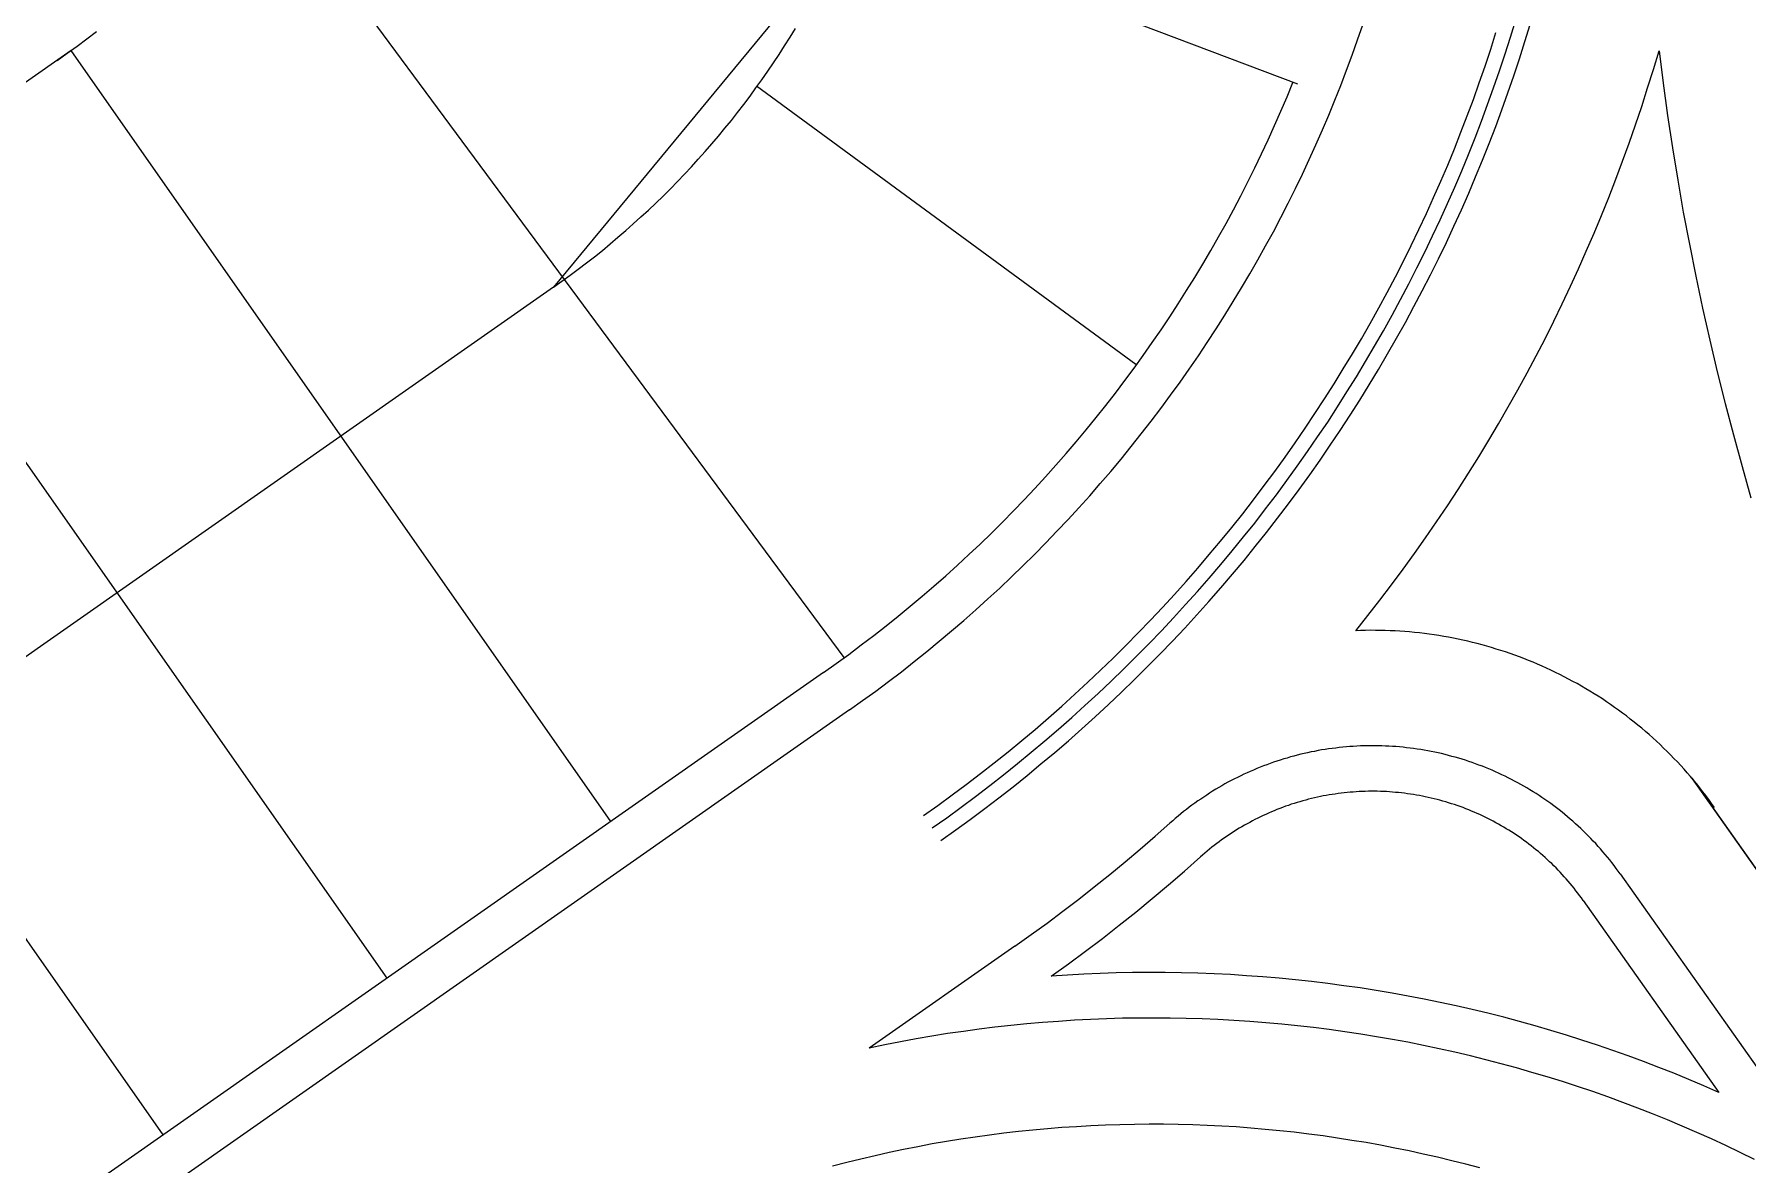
# Model space of a CAD drawing. Header units: metres. Extents: x 680594 to 684853, y 828874 to 830078.
# Drawn here: x 680863.9 to 680976.8, y 829654.2 to 829728.7 of the extents above; entities that cross this region are included whole.
import ezdxf

# ---------------------------------------------------------------- set-up
doc = ezdxf.new("R2010")
doc.units = ezdxf.units.M
doc.layers.add('PLOT_LINES', color=7, linetype='Continuous')

msp = doc.modelspace()

# ---------------------------------------------------------------- linework, layer by layer
at = {"layer": 'PLOT_LINES'}
for points in [[(680947.14, 829725.41), (680885.32, 829748.76)], [(680917.25, 829687.64), (680878.9, 829739.48)], [(680917.54, 829735.59), (680898.1, 829712.04), (680825.1, 829660.93)], [(680865.39, 829726.98), (680866.05, 829727.45), (680866.7, 829727.92), (680867.34, 829728.4), (680867.98, 829728.89)], [(680898.1, 829712.04), (680898.64, 829712.42), (680899.19, 829712.82), (680899.72, 829713.22), (680900.26, 829713.63), (680900.79, 829714.04), (680901.31, 829714.46), (680901.83, 829714.89), (680902.34, 829715.32), (680902.85, 829715.76), (680903.35, 829716.2), (680903.85, 829716.66), (680904.34, 829717.11), (680904.83, 829717.57), (680905.31, 829718.04), (680905.79, 829718.52), (680906.26, 829718.99), (680906.72, 829719.48), (680907.18, 829719.97), (680907.63, 829720.47), (680908.08, 829720.97), (680908.52, 829721.47), (680908.96, 829721.98), (680909.38, 829722.5), (680909.81, 829723.02), (680910.22, 829723.55), (680910.63, 829724.08), (680911.04, 829724.62), (680911.43, 829725.16), (680911.82, 829725.7), (680912.21, 829726.26), (680912.59, 829726.81), (680912.96, 829727.37), (680913.32, 829727.93), (680913.68, 829728.5), (680914.03, 829729.07)], [(680917.6, 829684.19), (680918.46, 829684.8), (680919.32, 829685.42), (680920.17, 829686.06), (680921.02, 829686.7), (680921.86, 829687.36), (680922.68, 829688.02), (680923.51, 829688.7), (680924.32, 829689.38), (680925.12, 829690.07), (680925.92, 829690.77), (680926.71, 829691.49), (680927.49, 829692.21), (680928.26, 829692.94), (680929.02, 829693.68), (680929.78, 829694.42), (680930.52, 829695.18), (680931.26, 829695.95), (680931.99, 829696.72), (680932.71, 829697.5), (680933.42, 829698.29), (680934.12, 829699.09), (680934.81, 829699.9), (680935.49, 829700.71), (680936.16, 829701.54), (680936.82, 829702.37), (680937.47, 829703.21), (680938.11, 829704.05), (680938.75, 829704.91), (680939.37, 829705.77), (680939.98, 829706.64), (680940.58, 829707.51), (680941.17, 829708.39), (680941.75, 829709.28), (680942.32, 829710.18), (680942.88, 829711.08), (680943.43, 829711.99), (680943.97, 829712.91), (680944.5, 829713.83), (680945.01, 829714.76), (680945.52, 829715.69), (680946.02, 829716.63), (680946.5, 829717.58), (680946.97, 829718.53), (680947.43, 829719.49), (680947.88, 829720.45), (680948.32, 829721.42), (680948.75, 829722.39), (680949.17, 829723.36), (680949.57, 829724.35), (680949.96, 829725.33), (680950.34, 829726.33), (680950.71, 829727.32), (680951.07, 829728.32), (680951.42, 829729.33)], [(680922.47, 829677.22), (680923.42, 829677.89), (680924.36, 829678.58), (680925.29, 829679.27), (680926.22, 829679.98), (680927.13, 829680.69), (680928.04, 829681.42), (680928.94, 829682.16), (680929.83, 829682.9), (680930.71, 829683.66), (680931.58, 829684.43), (680932.44, 829685.21), (680933.29, 829686), (680934.14, 829686.8), (680934.97, 829687.6), (680935.8, 829688.42), (680936.61, 829689.25), (680937.42, 829690.09), (680938.22, 829690.93), (680939, 829691.79), (680939.78, 829692.65), (680940.54, 829693.53), (680941.3, 829694.41), (680942.04, 829695.3), (680942.78, 829696.2), (680943.5, 829697.11), (680944.21, 829698.03), (680944.92, 829698.96), (680945.61, 829699.89), (680946.29, 829700.83), (680946.96, 829701.78), (680947.62, 829702.74), (680948.26, 829703.71), (680948.9, 829704.68), (680949.52, 829705.66), (680950.13, 829706.65), (680950.73, 829707.64), (680951.32, 829708.64), (680951.9, 829709.65), (680952.47, 829710.67), (680953.02, 829711.69), (680953.56, 829712.72), (680954.09, 829713.75), (680954.61, 829714.79), (680955.11, 829715.84), (680955.6, 829716.89), (680956.08, 829717.95), (680956.55, 829719.01), (680957.01, 829720.08), (680957.45, 829721.16), (680957.88, 829722.24), (680958.3, 829723.32), (680958.7, 829724.41), (680959.09, 829725.5), (680959.47, 829726.6), (680959.84, 829727.71), (680960.19, 829728.81)], [(680923.05, 829676.4), (680924, 829677.08), (680924.95, 829677.77), (680925.89, 829678.47), (680926.83, 829679.19), (680927.75, 829679.91), (680928.67, 829680.64), (680929.57, 829681.39), (680930.47, 829682.14), (680931.36, 829682.91), (680932.24, 829683.68), (680933.11, 829684.47), (680933.98, 829685.27), (680934.83, 829686.07), (680935.67, 829686.89), (680936.51, 829687.72), (680937.33, 829688.55), (680938.14, 829689.4), (680938.95, 829690.25), (680939.74, 829691.12), (680940.53, 829691.99), (680941.3, 829692.87), (680942.06, 829693.77), (680942.81, 829694.67), (680943.56, 829695.58), (680944.29, 829696.49), (680945.01, 829697.42), (680945.72, 829698.36), (680946.41, 829699.3), (680947.1, 829700.25), (680947.78, 829701.21), (680948.44, 829702.18), (680949.1, 829703.15), (680949.74, 829704.14), (680950.37, 829705.13), (680950.99, 829706.12), (680951.59, 829707.13), (680952.19, 829708.14), (680952.77, 829709.16), (680953.34, 829710.19), (680953.9, 829711.22), (680954.45, 829712.26), (680954.98, 829713.3), (680955.5, 829714.35), (680956.01, 829715.41), (680956.51, 829716.47), (680957, 829717.54), (680957.47, 829718.62), (680957.93, 829719.7), (680958.38, 829720.78), (680958.81, 829721.87), (680959.23, 829722.97), (680959.64, 829724.07), (680960.03, 829725.17), (680960.42, 829726.28), (680960.79, 829727.4), (680961.14, 829728.51), (680961.49, 829729.64)], [(680923.62, 829675.58), (680924.59, 829676.27), (680925.55, 829676.97), (680926.5, 829677.68), (680927.44, 829678.39), (680928.37, 829679.12), (680929.3, 829679.87), (680930.21, 829680.62), (680931.12, 829681.38), (680932.02, 829682.15), (680932.91, 829682.94), (680933.79, 829683.73), (680934.66, 829684.54), (680935.52, 829685.35), (680936.37, 829686.18), (680937.21, 829687.01), (680938.05, 829687.85), (680938.87, 829688.71), (680939.68, 829689.57), (680940.48, 829690.45), (680941.27, 829691.33), (680942.06, 829692.22), (680942.83, 829693.12), (680943.59, 829694.03), (680944.33, 829694.95), (680945.07, 829695.88), (680945.8, 829696.81), (680946.52, 829697.76), (680947.22, 829698.71), (680947.92, 829699.67), (680948.6, 829700.64), (680949.27, 829701.62), (680949.93, 829702.6), (680950.58, 829703.59), (680951.21, 829704.6), (680951.84, 829705.6), (680952.45, 829706.62), (680953.05, 829707.64), (680953.64, 829708.67), (680954.22, 829709.7), (680954.78, 829710.75), (680955.33, 829711.8), (680955.87, 829712.85), (680956.4, 829713.91), (680956.92, 829714.98), (680957.42, 829716.05), (680957.91, 829717.13), (680958.39, 829718.22), (680958.85, 829719.31), (680959.3, 829720.41), (680959.74, 829721.51), (680960.17, 829722.61), (680960.58, 829723.72), (680960.98, 829724.84), (680961.36, 829725.96), (680961.74, 829727.09), (680962.1, 829728.22), (680962.44, 829729.35)], [(680866.3, 829727.62), (680814.7, 829691.48)], [(680901.86, 829676.83), (680866.3, 829727.62)], [(680950.95, 829689.4), (680951.75, 829690.4), (680952.53, 829691.41), (680953.3, 829692.42), (680954.07, 829693.45), (680954.81, 829694.48), (680955.55, 829695.52), (680956.28, 829696.57), (680956.99, 829697.63), (680957.69, 829698.7), (680958.38, 829699.77), (680959.05, 829700.85), (680959.71, 829701.95), (680960.36, 829703.04), (680961, 829704.15), (680961.63, 829705.26), (680962.24, 829706.38), (680962.83, 829707.51), (680963.42, 829708.64), (680963.99, 829709.79), (680964.55, 829710.93), (680965.09, 829712.09), (680965.63, 829713.25), (680966.14, 829714.41), (680966.65, 829715.59), (680967.14, 829716.76), (680967.62, 829717.95), (680968.08, 829719.14), (680968.53, 829720.33), (680968.96, 829721.53), (680969.38, 829722.73), (680969.79, 829723.94), (680970.18, 829725.16), (680970.56, 829726.38), (680970.93, 829727.6)], [(680970.93, 829727.6), (680971.2, 829725.47), (680971.49, 829723.34), (680971.82, 829721.21), (680972.16, 829719.09), (680972.53, 829716.97), (680972.93, 829714.86), (680973.35, 829712.75), (680973.8, 829710.65), (680974.27, 829708.55), (680974.76, 829706.46), (680975.28, 829704.38), (680975.83, 829702.3), (680976.4, 829700.22), (680976.99, 829698.16)], [(680915.88, 829686.64), (680916.71, 829687.24), (680917.55, 829687.84), (680918.37, 829688.46), (680919.19, 829689.08), (680920, 829689.71), (680920.8, 829690.36), (680921.59, 829691.01), (680922.38, 829691.67), (680923.16, 829692.34), (680923.93, 829693.02), (680924.7, 829693.71), (680925.45, 829694.41), (680926.2, 829695.11), (680926.94, 829695.83), (680927.67, 829696.55), (680928.39, 829697.29), (680929.1, 829698.03), (680929.8, 829698.78), (680930.5, 829699.53), (680931.19, 829700.3), (680931.86, 829701.07), (680932.53, 829701.85), (680933.19, 829702.64), (680933.84, 829703.44), (680934.48, 829704.24), (680935.11, 829705.06), (680935.73, 829705.88), (680936.34, 829706.7), (680936.94, 829707.54), (680937.54, 829708.38), (680938.12, 829709.22), (680938.69, 829710.08), (680939.25, 829710.94), (680939.8, 829711.81), (680940.34, 829712.68), (680940.88, 829713.56), (680941.4, 829714.45), (680941.91, 829715.34), (680942.41, 829716.24), (680942.89, 829717.14), (680943.37, 829718.05), (680943.84, 829718.97), (680944.3, 829719.89), (680944.74, 829720.82), (680945.18, 829721.75), (680945.6, 829722.69), (680946.02, 829723.63), (680946.42, 829724.57), (680946.81, 829725.52)], [(680936.47, 829706.94), (680911.47, 829725.27)], [(680887.12, 829666.51), (680851.56, 829717.29)], [(680898.1, 829712.04), (680825.1, 829660.93)], [(680872.37, 829656.18), (680836.81, 829706.97)], [(680974.59, 829677.75), (680974.4, 829678.02), (680974.21, 829678.28), (680974.02, 829678.54), (680973.82, 829678.79), (680973.62, 829679.05), (680973.42, 829679.3), (680973.21, 829679.55), (680973, 829679.79), (680972.79, 829680.04), (680972.58, 829680.28), (680972.36, 829680.52), (680972.14, 829680.75), (680971.91, 829680.99), (680971.69, 829681.22), (680971.46, 829681.45), (680971.23, 829681.67), (680971, 829681.9), (680970.76, 829682.12), (680970.52, 829682.34), (680970.28, 829682.55), (680970.03, 829682.76), (680969.79, 829682.97), (680969.54, 829683.18), (680969.29, 829683.38), (680969.03, 829683.58), (680968.78, 829683.78), (680968.52, 829683.97), (680968.26, 829684.16), (680968, 829684.35), (680967.73, 829684.54), (680967.46, 829684.72), (680967.2, 829684.9), (680966.92, 829685.08), (680966.65, 829685.25), (680966.38, 829685.42), (680966.1, 829685.58), (680965.82, 829685.75), (680965.54, 829685.91), (680965.26, 829686.06), (680964.97, 829686.21), (680964.68, 829686.36), (680964.4, 829686.51), (680964.11, 829686.65), (680963.81, 829686.79), (680963.52, 829686.93), (680963.23, 829687.06), (680962.93, 829687.19), (680962.63, 829687.32), (680962.33, 829687.44), (680962.03, 829687.56), (680961.73, 829687.67), (680961.43, 829687.78), (680961.12, 829687.89), (680960.82, 829688), (680960.51, 829688.1), (680960.2, 829688.19), (680959.89, 829688.29), (680959.58, 829688.38), (680959.27, 829688.46), (680958.96, 829688.55), (680958.64, 829688.63), (680958.33, 829688.7), (680958.01, 829688.77), (680957.7, 829688.84), (680957.38, 829688.91), (680957.06, 829688.97), (680956.75, 829689.02), (680956.43, 829689.08), (680956.11, 829689.13), (680955.79, 829689.17), (680955.47, 829689.21), (680955.15, 829689.25), (680954.82, 829689.29), (680954.5, 829689.32), (680954.18, 829689.34), (680953.86, 829689.37), (680953.54, 829689.39), (680953.21, 829689.4), (680952.89, 829689.41), (680952.57, 829689.42), (680952.24, 829689.42), (680951.92, 829689.43), (680951.6, 829689.42), (680951.27, 829689.41), (680950.95, 829689.4)], [(680915.88, 829686.64), (680850.26, 829640.7)], [(680917.6, 829684.19), (680851.98, 829638.24)], [(680968.38, 829673.37), (680968.25, 829673.56), (680968.11, 829673.74), (680967.97, 829673.93), (680967.82, 829674.12), (680967.68, 829674.3), (680967.53, 829674.48), (680967.38, 829674.66), (680967.23, 829674.84), (680967.08, 829675.02), (680966.92, 829675.19), (680966.76, 829675.37), (680966.6, 829675.54), (680966.44, 829675.71), (680966.28, 829675.87), (680966.11, 829676.04), (680965.95, 829676.2), (680965.78, 829676.37), (680965.61, 829676.53), (680965.43, 829676.68), (680965.26, 829676.84), (680965.08, 829676.99), (680964.9, 829677.14), (680964.72, 829677.29), (680964.54, 829677.44), (680964.36, 829677.59), (680964.17, 829677.73), (680963.99, 829677.87), (680963.8, 829678.01), (680963.61, 829678.14), (680963.41, 829678.28), (680963.22, 829678.41), (680963.03, 829678.54), (680962.83, 829678.67), (680962.63, 829678.79), (680962.43, 829678.91), (680962.23, 829679.04), (680962.03, 829679.15), (680961.83, 829679.27), (680961.62, 829679.38), (680961.41, 829679.49), (680961.21, 829679.6), (680961, 829679.71), (680960.79, 829679.81), (680960.58, 829679.91), (680960.36, 829680.01), (680960.15, 829680.11), (680959.94, 829680.2), (680959.72, 829680.29), (680959.5, 829680.38), (680959.29, 829680.47), (680959.07, 829680.55), (680958.85, 829680.63), (680958.63, 829680.71), (680958.41, 829680.78), (680958.18, 829680.86), (680957.96, 829680.93), (680957.74, 829681), (680957.51, 829681.06), (680957.29, 829681.12), (680957.06, 829681.18), (680956.83, 829681.24), (680956.61, 829681.3), (680956.38, 829681.35), (680956.15, 829681.4), (680955.92, 829681.44), (680955.69, 829681.49), (680955.46, 829681.53), (680955.23, 829681.57), (680955, 829681.6), (680954.76, 829681.64), (680954.53, 829681.67), (680954.3, 829681.69), (680954.07, 829681.72), (680953.83, 829681.74), (680953.6, 829681.76), (680953.37, 829681.78), (680953.13, 829681.79), (680952.9, 829681.8), (680952.67, 829681.81), (680952.43, 829681.82), (680952.2, 829681.82), (680951.96, 829681.82), (680951.73, 829681.82), (680951.5, 829681.81), (680951.26, 829681.81), (680951.03, 829681.79), (680950.79, 829681.78), (680950.56, 829681.77), (680950.33, 829681.75), (680950.09, 829681.72), (680949.86, 829681.7), (680949.63, 829681.67), (680949.4, 829681.64), (680949.16, 829681.61), (680948.93, 829681.58), (680948.7, 829681.54), (680948.47, 829681.5), (680948.24, 829681.45), (680948.01, 829681.41), (680947.78, 829681.36), (680947.55, 829681.31), (680947.33, 829681.26), (680947.1, 829681.2), (680946.87, 829681.14), (680946.65, 829681.08), (680946.42, 829681.01), (680946.2, 829680.95), (680945.97, 829680.88), (680945.75, 829680.8), (680945.53, 829680.73), (680945.31, 829680.65), (680945.09, 829680.57), (680944.87, 829680.49), (680944.65, 829680.4), (680944.44, 829680.31), (680944.22, 829680.22), (680944, 829680.13), (680943.79, 829680.04), (680943.58, 829679.94), (680943.37, 829679.84), (680943.16, 829679.73), (680942.95, 829679.63), (680942.74, 829679.52), (680942.53, 829679.41), (680942.33, 829679.3), (680942.12, 829679.18), (680941.92, 829679.07), (680941.72, 829678.95), (680941.52, 829678.82), (680941.32, 829678.7), (680941.13, 829678.57), (680940.93, 829678.44), (680940.74, 829678.31), (680940.54, 829678.18), (680940.35, 829678.04), (680940.16, 829677.91), (680939.98, 829677.77), (680939.79, 829677.62), (680939.61, 829677.48), (680939.42, 829677.33), (680939.24, 829677.18), (680939.06, 829677.03), (680938.89, 829676.88), (680938.71, 829676.72)], [(680973.08, 829679.7), (681295.94, 829222.96)], [(680973.12, 829679.66), (681295.94, 829222.96)], [(680965.93, 829671.63), (680965.82, 829671.8), (680965.7, 829671.96), (680965.58, 829672.11), (680965.46, 829672.27), (680965.33, 829672.43), (680965.21, 829672.58), (680965.08, 829672.74), (680964.95, 829672.89), (680964.82, 829673.04), (680964.69, 829673.19), (680964.56, 829673.33), (680964.42, 829673.48), (680964.28, 829673.62), (680964.15, 829673.77), (680964, 829673.91), (680963.86, 829674.05), (680963.72, 829674.18), (680963.57, 829674.32), (680963.43, 829674.45), (680963.28, 829674.59), (680963.13, 829674.72), (680962.98, 829674.85), (680962.82, 829674.97), (680962.67, 829675.1), (680962.51, 829675.22), (680962.35, 829675.34), (680962.19, 829675.46), (680962.03, 829675.58), (680961.87, 829675.7), (680961.71, 829675.81), (680961.55, 829675.92), (680961.38, 829676.03), (680961.21, 829676.14), (680961.04, 829676.25), (680960.87, 829676.35), (680960.7, 829676.45), (680960.53, 829676.55), (680960.36, 829676.65), (680960.19, 829676.75), (680960.01, 829676.84), (680959.83, 829676.93), (680959.66, 829677.02), (680959.48, 829677.11), (680959.3, 829677.2), (680959.12, 829677.28), (680958.94, 829677.36), (680958.75, 829677.44), (680958.57, 829677.52), (680958.39, 829677.6), (680958.2, 829677.67), (680958.02, 829677.74), (680957.83, 829677.81), (680957.64, 829677.88), (680957.45, 829677.94), (680957.26, 829678), (680957.07, 829678.06), (680956.88, 829678.12), (680956.69, 829678.17), (680956.5, 829678.23), (680956.31, 829678.28), (680956.12, 829678.33), (680955.92, 829678.37), (680955.73, 829678.42), (680955.53, 829678.46), (680955.34, 829678.5), (680955.14, 829678.54), (680954.95, 829678.57), (680954.75, 829678.6), (680954.55, 829678.64), (680954.36, 829678.66), (680954.16, 829678.69), (680953.96, 829678.71), (680953.76, 829678.73), (680953.57, 829678.75), (680953.37, 829678.77), (680953.17, 829678.78), (680952.97, 829678.8), (680952.77, 829678.81), (680952.57, 829678.81), (680952.37, 829678.82), (680952.18, 829678.82), (680951.98, 829678.82), (680951.78, 829678.82), (680951.58, 829678.81), (680951.38, 829678.81), (680951.18, 829678.8), (680950.98, 829678.79), (680950.78, 829678.77), (680950.59, 829678.76), (680950.39, 829678.74), (680950.19, 829678.72), (680949.99, 829678.7), (680949.79, 829678.67), (680949.6, 829678.64), (680949.4, 829678.61), (680949.2, 829678.58), (680949.01, 829678.55), (680948.81, 829678.51), (680948.62, 829678.47), (680948.42, 829678.43), (680948.23, 829678.39), (680948.04, 829678.34), (680947.84, 829678.29), (680947.65, 829678.24), (680947.46, 829678.19), (680947.27, 829678.13), (680947.08, 829678.08), (680946.89, 829678.02), (680946.7, 829677.96), (680946.51, 829677.89), (680946.32, 829677.83), (680946.13, 829677.76), (680945.95, 829677.69), (680945.76, 829677.62), (680945.58, 829677.54), (680945.39, 829677.46), (680945.21, 829677.38), (680945.03, 829677.3), (680944.85, 829677.22), (680944.67, 829677.13), (680944.49, 829677.05), (680944.31, 829676.96), (680944.14, 829676.87), (680943.96, 829676.77), (680943.79, 829676.68), (680943.61, 829676.58), (680943.44, 829676.48), (680943.27, 829676.38), (680943.1, 829676.27), (680942.93, 829676.17), (680942.76, 829676.06), (680942.6, 829675.95), (680942.43, 829675.84), (680942.27, 829675.73), (680942.11, 829675.61), (680941.95, 829675.49), (680941.79, 829675.37), (680941.63, 829675.25), (680941.47, 829675.13), (680941.32, 829675.01), (680941.16, 829674.88), (680941.01, 829674.75), (680940.86, 829674.62), (680940.71, 829674.49)], [(680928.49, 829668.62), (680929.56, 829669.38), (680930.61, 829670.14), (680931.66, 829670.92), (680932.7, 829671.72), (680933.72, 829672.52), (680934.74, 829673.34), (680935.75, 829674.17), (680936.75, 829675.01), (680937.73, 829675.86), (680938.71, 829676.72)], [(680930.88, 829666.64), (680932.02, 829667.45), (680933.14, 829668.28), (680934.26, 829669.13), (680935.36, 829669.99), (680936.45, 829670.86), (680937.53, 829671.75), (680938.61, 829672.65), (680939.66, 829673.56), (680940.71, 829674.49)], [(680968.38, 829673.37), (680984.57, 829650.46)], [(680965.93, 829671.63), (680974.88, 829658.98)], [(680928.49, 829668.62), (680918.89, 829661.89)], [(680974.88, 829658.98), (680973.89, 829659.41), (680972.9, 829659.83), (680971.91, 829660.24), (680970.91, 829660.63), (680969.91, 829661.01), (680968.9, 829661.38), (680967.89, 829661.74), (680966.87, 829662.09), (680965.85, 829662.43), (680964.83, 829662.75), (680963.8, 829663.06), (680962.77, 829663.36), (680961.73, 829663.65), (680960.7, 829663.93), (680959.66, 829664.19), (680958.61, 829664.44), (680957.56, 829664.68), (680956.51, 829664.91), (680955.46, 829665.12), (680954.41, 829665.33), (680953.35, 829665.52), (680952.29, 829665.7), (680951.23, 829665.86), (680950.17, 829666.01), (680949.1, 829666.16), (680948.04, 829666.28), (680946.97, 829666.4), (680945.9, 829666.5), (680944.83, 829666.59), (680943.76, 829666.67), (680942.69, 829666.74), (680941.62, 829666.79), (680940.54, 829666.83), (680939.47, 829666.86), (680938.39, 829666.88), (680937.32, 829666.88), (680936.25, 829666.87), (680935.17, 829666.85), (680934.1, 829666.81), (680933.03, 829666.77), (680931.95, 829666.71), (680930.88, 829666.64)], [(680977.23, 829654.56), (680976.28, 829655.02), (680975.33, 829655.47), (680974.38, 829655.92), (680973.42, 829656.34), (680972.46, 829656.76), (680971.49, 829657.17), (680970.51, 829657.56), (680969.53, 829657.95), (680968.55, 829658.32), (680967.56, 829658.68), (680966.57, 829659.03), (680965.57, 829659.36), (680964.57, 829659.69), (680963.57, 829660), (680962.56, 829660.3), (680961.55, 829660.59), (680960.54, 829660.87), (680959.52, 829661.13), (680958.5, 829661.39), (680957.48, 829661.63), (680956.45, 829661.86), (680955.42, 829662.07), (680954.39, 829662.28), (680953.36, 829662.47), (680952.32, 829662.65), (680951.28, 829662.82), (680950.24, 829662.97), (680949.2, 829663.12), (680948.16, 829663.25), (680947.11, 829663.37), (680946.07, 829663.47), (680945.02, 829663.57), (680943.97, 829663.65), (680942.92, 829663.72), (680941.87, 829663.78), (680940.82, 829663.82), (680939.77, 829663.85), (680938.72, 829663.87), (680937.67, 829663.88), (680936.62, 829663.87), (680935.57, 829663.86), (680934.52, 829663.83), (680933.47, 829663.78), (680932.42, 829663.73), (680931.37, 829663.66), (680930.32, 829663.58), (680929.27, 829663.49), (680928.23, 829663.39), (680927.18, 829663.27), (680926.14, 829663.14), (680925.1, 829663), (680924.06, 829662.85), (680923.02, 829662.68), (680921.98, 829662.5), (680920.95, 829662.31), (680919.92, 829662.11), (680918.89, 829661.89)], [(680959.12, 829654), (680958.2, 829654.25), (680957.27, 829654.48), (680956.33, 829654.71), (680955.4, 829654.92), (680954.46, 829655.12), (680953.52, 829655.31), (680952.58, 829655.5), (680951.64, 829655.67), (680950.69, 829655.82), (680949.75, 829655.97), (680948.8, 829656.11), (680947.85, 829656.23), (680946.9, 829656.35), (680945.94, 829656.45), (680944.99, 829656.54), (680944.03, 829656.63), (680943.08, 829656.7), (680942.12, 829656.75), (680941.16, 829656.8), (680940.21, 829656.84), (680939.25, 829656.86), (680938.29, 829656.88), (680937.33, 829656.88), (680936.37, 829656.87), (680935.41, 829656.85), (680934.46, 829656.82), (680933.5, 829656.78), (680932.54, 829656.72), (680931.59, 829656.66), (680930.63, 829656.58), (680929.68, 829656.5), (680928.72, 829656.4), (680927.77, 829656.29), (680926.82, 829656.17), (680925.87, 829656.04), (680924.92, 829655.9), (680923.98, 829655.74), (680923.03, 829655.58), (680922.09, 829655.4), (680921.15, 829655.22), (680920.21, 829655.02), (680919.28, 829654.81), (680918.34, 829654.59), (680917.41, 829654.36), (680916.48, 829654.12)]]:
    msp.add_lwpolyline(points, dxfattribs=at)

doc.saveas('drawing.dxf')
